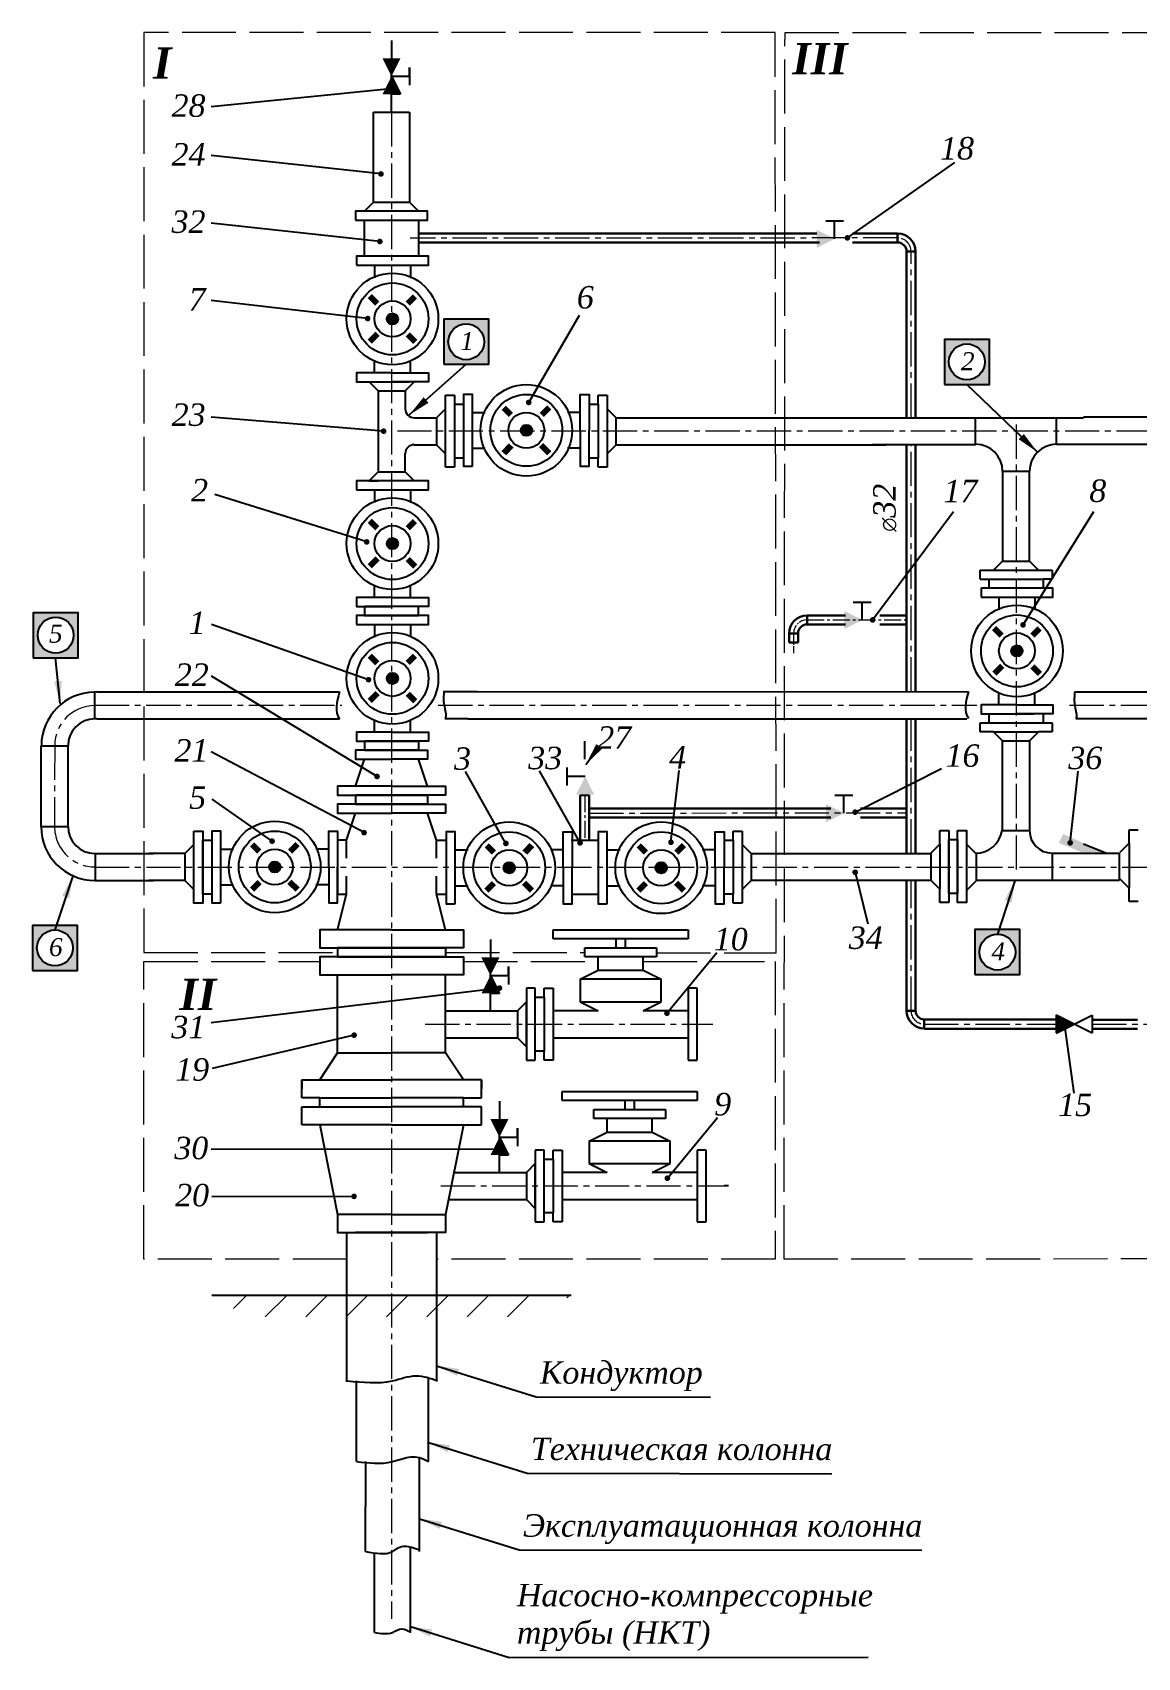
# Paper-space layout 'Layout1' of a CAD drawing. Header units: millimetres. Extents: x 41 to 251, y 7 to 188.
# Drawn here: x 41.4 to 164.3, y 6.7 to 187.5 of the extents above; entities that cross this region are included whole.
import ezdxf

# ---------------------------------------------------------------- set-up
doc = ezdxf.new("R2010")
doc.units = ezdxf.units.MM
doc.linetypes.add('ACAD_ISO02W100', pattern=[15, 12, -3])
doc.linetypes.add('CENTER2', pattern=[28.575, 19.05, -3.175, 3.175, -3.175])
doc.styles.add('style1', font='', dxfattribs={"height": 2})
doc.styles.get('style1').set_extended_font_data('Times New Roman Cyr', italic=True)
doc.dimstyles.new('ISO-25', dxfattribs={"dimtxt": 2.5, "dimasz": 2.5, "dimexe": 1.25, "dimexo": 0.625, "dimtad": 1, "dimtxsty": 'Standard', "dimcen": 2.5, "dimadec": 0, "dimazin": 0, "dimtfac": 1, "dimtmove": 0, "dimatfit": 3, "dimfxl": 0, "dimarcsym": 0})

# ---------------------------------------------------------------- blocks, each defined once
blk = doc.blocks.new('задв')
for points in [[(146, 180), (147, 182), (146, 182), (145, 182)], [(145, 178), (146, 178), (147, 178), (146, 180)]]:
    blk.add_hatch(color=256).paths.add_polyline_path(points)
for p, q in [((146, 184), (146, 182)), ((146, 178), (146, 182)), ((148, 180), (148, 181)), ((148, 181), (148, 179)), ((146, 180), (148, 180)), ((146, 180), (147, 178)), ((147, 178), (146, 178)), ((146, 176), (146, 178))]:
    blk.add_line(p, q)
blk = doc.blocks.new('A$C63CE249D')
h = blk.add_hatch(color=256)
edge = h.paths.add_edge_path()
edge.add_arc((5.1, 7), 0.627, 0, 360)
for p, q in [((3.1, 13), (7.1, 13)), ((3.1, 13), (3.1, 11.58)), ((7.1, 13), (7.1, 11.58)), ((3.1, 1), (3.1, 2.42)), ((7.1, 1), (7.1, 2.42))]:
    blk.add_line(p, q)
at = {"lineweight": 100}
for p, q in [((3.4, 8.7), (2.58, 9.52)), ((6.82, 8.72), (7.6, 9.5)), ((2.58, 4.48), (3.44, 5.34)), ((7.63, 4.47), (6.82, 5.28))]:
    blk.add_line(p, q, dxfattribs=at)
blk.add_lwpolyline([(1.1, 13), (9.1, 13), (9.1, 14), (1.1, 14)], close=True)
for points in [[(5.1, 1), (1.1, 1), (1.1, 0), (5.1, 0)], [(5.1, 1), (9.1, 1), (9.1, 0), (5.1, 0)]]:
    blk.add_lwpolyline(points)
for radius in [5.1, 4, 2, 0.627]:
    blk.add_circle((5.1, 7), radius)
blk.add_point((5.1, 7))
blk = doc.blocks.new('задв1')
for p, q in [((94, 170), (96, 170)), ((95, 168), (95, 170))]:
    blk.add_line(p, q)
for points in [[(93, 169), (93, 167), (95, 168), (97, 169)], [(95, 168), (97, 169), (97, 167), (95, 168)]]:
    blk.add_solid(points)
blk = doc.blocks.new('йцук')
h = blk.add_hatch(color=256)
h.paths.add_polyline_path([(3, 120), (8, 120), (8, 125), (3, 125)])
edge = h.paths.add_edge_path(flags=16)
edge.add_arc((5.5, 122.5), 2, 0, 360)
blk.add_lwpolyline([(3, 120), (8, 120), (8, 125), (3, 125)], close=True)
blk.add_circle((5.5, 122.5), 2)

psp = doc.layouts.get("Layout1")

# ---------------------------------------------------------------- hatches: boundary and pattern name
h = psp.add_hatch(color=256)
edge = h.paths.add_edge_path()
edge.add_arc((81.436, 155.65), 0.627, 0, 360)
h = psp.add_hatch(color=256)
edge = h.paths.add_edge_path()
edge.add_arc((81.436, 130.65), 0.627, 0, 360)
h = psp.add_hatch(color=256)
edge = h.paths.add_edge_path()
edge.add_arc((150.928, 118.704), 0.627, 0, 360)
h = psp.add_hatch(color=256)
edge = h.paths.add_edge_path()
edge.add_arc((81.436, 115.65), 0.627, 0, 360)
for points in [[(158.066, 96.334), (155.566, 97.334), (156.066, 98.334), (160.566, 96.334)], [(155.29, 78.161), (155.29, 76.161), (157.29, 77.161)]]:
    psp.add_hatch(color=256).paths.add_polyline_path(points)
at = {"lineweight": 18}
h = psp.add_hatch(dxfattribs=at)
h.set_pattern_fill('ANSI31', color=256, style=0)
h.set_pattern_definition([(45, (25.334, -6.3414), (-2.24506, 2.24506), [])])
h.paths.add_polyline_path([(61.334, 47.008), (65.288, 44.593), (97.317, 44.593), (101.334, 47.008), (86.334, 47.008)])

# ---------------------------------------------------------------- linework, layer by layer
for p, q in [((79.337, 168.65), (79.337, 178.65)), ((79.337, 178.65), (83.337, 178.65)), ((83.337, 178.65), (83.337, 168.65)), ((78.337, 167.65), (79.337, 168.65)), ((79.337, 168.65), (83.337, 168.65)), ((83.337, 168.65), (84.337, 167.65)), ((78.337, 162.65), (78.337, 166.65)), ((78.337, 166.65), (84.337, 166.65)), ((84.337, 166.65), (84.337, 162.65)), ((79.436, 161.65), (83.436, 161.65)), ((79.436, 161.65), (79.436, 160.233)), ((83.436, 161.65), (83.436, 160.233)), ((79.436, 149.65), (79.436, 151.068)), ((83.436, 149.65), (83.436, 151.068)), ((78.837, 148.65), (79.837, 147.65)), ((79.332, 148.65), (83.332, 148.65)), ((82.837, 147.65), (83.837, 148.65)), ((79.837, 147.65), (82.837, 147.65)), ((79.837, 147.65), (79.837, 138.65)), ((82.861, 147.65), (82.861, 145.65)), ((87.337, 145.65), (87.337, 147.15)), ((87.337, 147.15), (88.337, 147.15)), ((88.337, 147.15), (88.337, 139.15)), ((104.337, 146.15), (104.337, 147.15)), ((104.337, 147.15), (105.337, 147.15)), ((105.337, 147.15), (105.337, 139.15)), ((87.337, 145.65), (86.337, 144.65)), ((87.337, 140.65), (87.337, 145.65)), ((88.337, 146.15), (89.337, 146.15)), ((89.337, 146.15), (89.337, 140.15)), ((103.337, 146.15), (104.337, 146.15)), ((104.337, 146.15), (104.337, 140.15)), ((106.337, 144.65), (105.337, 145.65)), ((146.329, 144.204), (146.329, 144.704)), ((155.329, 141.704), (155.329, 144.704)), ((170.329, 144.704), (158.329, 144.704)), ((83.837, 144.65), (86.337, 144.65)), ((86.337, 144.65), (86.337, 141.65)), ((106.337, 141.65), (106.337, 144.65)), ((106.337, 144.65), (148.337, 144.65)), ((146.329, 141.704), (146.329, 144.204)), ((148.334, 144.659), (158.334, 144.659)), ((83.837, 141.65), (86.337, 141.65)), ((86.337, 141.65), (87.337, 140.65)), ((105.337, 140.65), (106.337, 141.65)), ((106.337, 141.65), (136.337, 141.65)), ((134.834, 141.659), (146.334, 141.659)), ((155.329, 141.704), (170.329, 141.704)), ((82.861, 138.725), (82.861, 140.725)), ((87.337, 139.15), (87.337, 140.65)), ((89.337, 140.15), (88.337, 140.15)), ((104.337, 140.15), (103.337, 140.15)), ((104.337, 139.15), (104.337, 140.15)), ((79.837, 138.65), (78.837, 137.65)), ((78.837, 137.65), (79.837, 137.65)), ((79.837, 138.65), (82.837, 138.65)), ((82.837, 138.65), (83.837, 137.65)), ((88.337, 139.15), (87.337, 139.15)), ((105.337, 139.15), (104.337, 139.15)), ((149.329, 138.704), (152.329, 138.704)), ((149.329, 138.704), (149.329, 128.704)), ((152.329, 128.704), (152.329, 138.704)), ((79.436, 136.65), (83.436, 136.65)), ((79.436, 136.65), (79.436, 135.233)), ((83.436, 136.65), (83.436, 135.233)), ((149.329, 128.704), (148.329, 127.704)), ((149.329, 128.704), (152.329, 128.704)), ((152.329, 128.704), (153.329, 127.704)), ((146.829, 126.704), (146.829, 127.704)), ((146.829, 127.704), (154.829, 127.704)), ((146.829, 126.704), (148.329, 126.704)), ((147.829, 125.704), (147.829, 126.704)), ((147.829, 126.704), (153.829, 126.704)), ((153.829, 126.704), (153.829, 125.704)), ((154.829, 126.704), (153.829, 126.704)), ((154.829, 127.704), (154.829, 126.704)), ((79.436, 124.65), (79.436, 126.068)), ((83.436, 124.65), (83.436, 126.068)), ((148.928, 124.704), (152.928, 124.704)), ((148.928, 124.704), (148.928, 123.287)), ((152.928, 124.704), (152.928, 123.287)), ((79.436, 121.65), (83.436, 121.65)), ((79.436, 121.65), (79.436, 120.233)), ((83.436, 121.65), (83.436, 120.233)), ((48.525, 114.141), (48.246, 114.103)), ((48.313, 111.141), (48.313, 114.103)), ((48.525, 114.141), (69.025, 114.141)), ((69.025, 114.141), (75.525, 114.141)), ((89.686, 114.153), (87.213, 114.153)), ((90.872, 114.153), (89.686, 114.153)), ((90.872, 114.153), (145.525, 114.207)), ((148.928, 112.704), (148.928, 114.121)), ((152.928, 112.704), (152.928, 114.121)), ((157.363, 114.17), (157.956, 114.17)), ((157.956, 114.17), (206.567, 114.17)), ((48.525, 111.141), (48.313, 111.141)), ((48.525, 111.141), (57.525, 111.141)), ((57.525, 111.141), (75.525, 111.141)), ((79.436, 109.65), (79.436, 111.068)), ((83.436, 109.65), (83.436, 111.068)), ((89.817, 111.153), (87.265, 111.153)), ((89.817, 111.153), (145.334, 111.153)), ((146.829, 109.704), (146.829, 110.704)), ((146.829, 110.704), (154.829, 110.704)), ((147.829, 110.704), (147.829, 111.704)), ((148.824, 111.704), (152.824, 111.704)), ((153.829, 111.704), (153.829, 110.704)), ((154.829, 110.704), (154.829, 109.704)), ((157.495, 111.17), (207.27, 111.17)), ((102.834, 106.659), (102.834, 108.659)), ((148.329, 109.704), (146.829, 109.704)), ((149.329, 108.704), (148.329, 109.704)), ((148.329, 109.704), (153.329, 109.704)), ((149.329, 98.704), (149.329, 108.704)), ((149.329, 108.704), (152.329, 108.704)), ((153.329, 109.704), (152.329, 108.704)), ((152.329, 108.704), (152.329, 99.204)), ((154.829, 109.704), (153.329, 109.704)), ((42.334, 99.159), (42.334, 108.159)), ((42.369, 108.159), (45.334, 108.159)), ((45.334, 99.159), (45.334, 108.159)), ((77.337, 103.65), (78.337, 106.65)), ((78.337, 106.65), (81.337, 106.65)), ((84.337, 106.65), (81.337, 106.65)), ((85.337, 103.65), (84.337, 106.65)), ((102.334, 102.659), (103.334, 102.659)), ((76.337, 97.65), (77.337, 100.65)), ((77.337, 100.65), (81.337, 100.65)), ((85.337, 100.65), (81.337, 100.65)), ((86.337, 97.65), (85.337, 100.65)), ((42.334, 99.159), (45.334, 99.159)), ((119.337, 97.65), (119.337, 98.65)), ((119.337, 98.65), (120.337, 98.65)), ((120.337, 98.65), (120.337, 90.65)), ((142.329, 97.204), (142.329, 98.704)), ((142.329, 98.704), (143.329, 98.704)), ((143.329, 98.704), (143.329, 90.704)), ((149.329, 98.704), (152.329, 98.704)), ((152.329, 99.204), (152.329, 98.704)), ((163.409, 97.308), (163.409, 98.808)), ((163.409, 98.808), (164.409, 98.808)), ((48.337, 96.15), (54.837, 96.15)), ((48.337, 96.15), (48.337, 93.15)), ((58.337, 96.15), (54.337, 96.15)), ((58.337, 96.15), (59.337, 97.15)), ((58.337, 96.15), (58.337, 93.15)), ((76.337, 97.65), (75.337, 97.65)), ((75.337, 97.65), (75.337, 91.65)), ((76.337, 95.65), (76.337, 97.65)), ((86.337, 95.65), (86.337, 97.65)), ((86.337, 97.65), (87.337, 97.65)), ((101.337, 97.65), (103.837, 97.65)), ((103.837, 97.65), (104.337, 97.65)), ((118.337, 97.65), (119.337, 97.65)), ((119.337, 97.65), (119.337, 91.65)), ((120.337, 97.15), (121.337, 96.15)), ((121.337, 96.15), (121.337, 93.15)), ((121.337, 96.15), (131.337, 96.15)), ((131.334, 96.159), (141.334, 96.159)), ((141.329, 96.204), (142.329, 97.204)), ((141.329, 96.204), (141.329, 93.204)), ((141.334, 96.159), (141.334, 93.159)), ((142.329, 97.204), (142.329, 92.204)), ((145.373, 97.124), (146.373, 96.124)), ((146.373, 96.124), (146.373, 93.124)), ((154.829, 96.204), (154.829, 93.204)), ((154.829, 96.204), (162.329, 96.204)), ((160.829, 96.204), (158.329, 97.204)), ((162.329, 93.204), (162.329, 96.204)), ((162.409, 96.308), (163.409, 97.308)), ((163.409, 97.308), (163.409, 92.308)), ((48.337, 93.15), (54.837, 93.15)), ((58.337, 93.15), (54.337, 93.15)), ((58.337, 93.15), (59.337, 92.15)), ((76.337, 91.65), (76.337, 93.65)), ((86.337, 91.65), (86.337, 93.65)), ((121.337, 93.15), (120.337, 92.15)), ((131.337, 93.15), (121.337, 93.15)), ((141.334, 93.159), (127.834, 93.159)), ((142.329, 92.204), (141.329, 93.204)), ((146.373, 93.124), (145.373, 92.124)), ((146.329, 93.204), (159.329, 93.204)), ((158.829, 93.204), (162.329, 93.204)), ((163.409, 92.308), (162.409, 93.308)), ((163.409, 90.808), (163.409, 92.308)), ((75.337, 87.65), (76.337, 91.65)), ((75.337, 91.65), (76.337, 91.65)), ((87.337, 87.65), (86.337, 91.65)), ((86.337, 91.65), (87.337, 91.65)), ((101.337, 91.65), (104.337, 91.65)), ((119.337, 91.65), (118.337, 91.65)), ((119.337, 90.65), (119.337, 91.65)), ((120.337, 90.65), (119.337, 90.65)), ((142.329, 90.704), (142.329, 92.204)), ((143.329, 90.704), (142.329, 90.704)), ((164.409, 90.808), (163.409, 90.808)), ((99.334, 86.659), (99.334, 87.659)), ((99.334, 87.659), (114.334, 87.659)), ((114.334, 87.659), (114.334, 86.659)), ((106.334, 86.659), (99.334, 86.659)), ((102.834, 84.659), (102.834, 85.659)), ((102.834, 85.659), (106.334, 85.659)), ((106.334, 86.159), (106.334, 86.659)), ((114.334, 86.659), (106.334, 86.659)), ((106.334, 85.659), (106.334, 86.159)), ((106.334, 85.659), (110.834, 85.659)), ((107.334, 86.659), (107.334, 85.659)), ((110.834, 85.659), (110.834, 84.659)), ((104.334, 84.659), (102.834, 84.659)), ((104.334, 83.159), (104.334, 84.659)), ((110.834, 84.659), (104.334, 84.659)), ((109.334, 83.159), (109.334, 84.659)), ((75.337, 73.978), (75.337, 82.65)), ((75.337, 82.65), (81.337, 82.65)), ((87.337, 82.65), (81.337, 82.65)), ((87.337, 73.978), (87.337, 82.65)), ((102.334, 82.159), (104.334, 83.159)), ((111.334, 82.159), (102.334, 82.159)), ((102.334, 82.159), (102.334, 79.659)), ((104.334, 83.159), (109.334, 83.159)), ((109.334, 83.159), (111.334, 82.159)), ((111.334, 79.659), (111.334, 82.159)), ((96.334, 79.659), (95.334, 78.659)), ((96.334, 81.159), (96.334, 73.159)), ((97.334, 81.159), (96.334, 81.159)), ((96.334, 74.659), (96.334, 79.659)), ((97.334, 73.159), (97.334, 81.159)), ((97.334, 80.159), (98.334, 80.159)), ((98.334, 80.159), (98.334, 81.159)), ((98.334, 81.159), (99.334, 81.159)), ((98.334, 80.159), (98.334, 74.159)), ((99.334, 81.159), (99.334, 73.159)), ((102.334, 79.659), (104.334, 78.659)), ((102.334, 79.659), (111.334, 79.659)), ((109.334, 78.659), (111.334, 79.659)), ((115.334, 81.159), (114.334, 81.159)), ((114.334, 81.159), (114.334, 75.659)), ((115.334, 73.159), (115.334, 81.159)), ((87.334, 78.659), (95.334, 78.659)), ((95.352, 78.695), (95.352, 75.695)), ((104.334, 78.659), (99.334, 78.659)), ((114.334, 78.659), (109.334, 78.659)), ((155.29, 78.218), (155.29, 76.218)), ((155.29, 76.161), (159.29, 78.161)), ((159.29, 76.161), (155.29, 78.161)), ((159.29, 78.161), (159.29, 76.161)), ((87.334, 75.659), (95.334, 75.659)), ((95.334, 75.659), (96.334, 74.659)), ((98.334, 74.159), (97.334, 74.159)), ((98.334, 73.159), (98.334, 74.159)), ((99.334, 75.659), (114.334, 75.659)), ((114.334, 75.659), (114.334, 73.159)), ((73.337, 70.978), (75.337, 73.978)), ((75.337, 73.978), (81.337, 73.978)), ((87.337, 73.978), (81.337, 73.978)), ((89.337, 70.978), (87.337, 73.978)), ((96.334, 73.159), (97.334, 73.159)), ((99.334, 73.159), (98.334, 73.159)), ((114.334, 73.159), (115.334, 73.159)), ((71.337, 70.978), (71.337, 69.978)), ((71.337, 68.978), (71.337, 70.978)), ((71.337, 70.978), (81.337, 70.978)), ((91.337, 70.978), (81.337, 70.978)), ((91.337, 68.978), (91.337, 70.978)), ((91.337, 70.978), (91.337, 69.978)), ((73.337, 68.978), (71.337, 68.978)), ((73.337, 67.978), (73.337, 68.978)), ((73.337, 68.978), (81.337, 68.978)), ((89.337, 68.978), (81.337, 68.978)), ((89.337, 68.978), (91.337, 68.978)), ((89.337, 67.978), (89.337, 68.978)), ((100.334, 69.659), (115.334, 69.659)), ((100.334, 68.659), (100.334, 69.659)), ((115.334, 69.659), (115.334, 68.659)), ((71.337, 65.978), (71.337, 67.978)), ((71.337, 67.978), (81.337, 67.978)), ((91.337, 67.978), (81.337, 67.978)), ((91.337, 65.978), (91.337, 67.978)), ((107.334, 68.659), (100.334, 68.659)), ((103.834, 67.659), (107.334, 67.659)), ((103.834, 66.659), (103.834, 67.659)), ((115.334, 68.659), (107.334, 68.659)), ((107.334, 68.159), (107.334, 68.659)), ((107.334, 67.659), (107.334, 68.159)), ((107.334, 67.659), (111.834, 67.659)), ((108.334, 68.659), (108.334, 67.659)), ((111.834, 67.659), (111.834, 66.659)), ((81.337, 65.978), (71.337, 65.978)), ((81.337, 65.978), (73.337, 65.978)), ((73.337, 65.978), (75.337, 55.978)), ((81.337, 65.978), (89.337, 65.978)), ((81.337, 65.978), (91.337, 65.978)), ((89.337, 65.978), (87.337, 55.978)), ((103.334, 64.159), (105.334, 65.159)), ((105.334, 66.659), (103.834, 66.659)), ((111.834, 66.659), (105.334, 66.659)), ((105.334, 65.159), (105.334, 66.659)), ((105.334, 65.159), (110.334, 65.159)), ((110.334, 65.159), (110.334, 66.659)), ((110.334, 65.159), (112.334, 64.159)), ((112.334, 64.159), (103.334, 64.159)), ((103.334, 64.159), (103.334, 61.659)), ((112.334, 61.659), (112.334, 64.159)), ((97.334, 61.659), (96.334, 60.659)), ((97.334, 63.159), (97.334, 55.159)), ((98.334, 63.159), (97.334, 63.159)), ((97.334, 56.659), (97.334, 61.659)), ((98.334, 55.159), (98.334, 63.159)), ((98.334, 62.159), (99.334, 62.159)), ((99.334, 63.159), (100.334, 63.159)), ((99.334, 62.159), (99.334, 63.159)), ((99.334, 62.159), (99.334, 56.159)), ((100.334, 63.159), (100.334, 55.159)), ((103.334, 61.659), (112.334, 61.659)), ((103.334, 61.659), (105.334, 60.659)), ((110.334, 60.659), (112.334, 61.659)), ((115.334, 63.159), (115.334, 57.659)), ((116.334, 63.159), (115.334, 63.159)), ((116.334, 55.159), (116.334, 63.159)), ((88.334, 60.659), (96.334, 60.659)), ((96.352, 60.695), (96.352, 57.695)), ((105.334, 60.659), (100.334, 60.659)), ((115.334, 60.659), (110.334, 60.659)), ((118.834, 59.159), (118.334, 59.159)), ((87.737, 57.659), (96.334, 57.659)), ((96.334, 57.659), (97.334, 56.659)), ((99.334, 56.159), (98.334, 56.159)), ((99.334, 55.159), (99.334, 56.159)), ((100.334, 57.659), (115.334, 57.659)), ((115.334, 57.659), (115.334, 55.159)), ((97.334, 55.159), (98.334, 55.159)), ((100.334, 55.159), (99.334, 55.159)), ((115.334, 55.159), (116.334, 55.159)), ((76.337, 53.978), (76.337, 42.978)), ((81.337, 53.978), (77.337, 53.978)), ((81.337, 53.978), (85.337, 53.978)), ((86.337, 53.978), (86.337, 42.978)), ((61.334, 47.008), (86.334, 47.008)), ((86.334, 47.008), (101.334, 47.008)), ((76.337, 42.978), (76.337, 37.364)), ((86.337, 42.978), (86.337, 37.467)), ((77.441, 28.485), (77.441, 37.485)), ((85.441, 36.485), (85.441, 37.813)), ((85.441, 28.485), (85.441, 37.485)), ((78.441, 28.485), (78.441, 23.485)), ((84.441, 23.485), (84.446, 28.922)), ((78.441, 18.485), (78.441, 23.485)), ((84.441, 18.485), (84.441, 23.485)), ((79.441, 9.485), (79.441, 18.311)), ((83.441, 9.485), (83.441, 18.992))]:
    psp.add_line(p, q)
at = {"linetype": 'CENTER2', "lineweight": 18, "ltscale": 0.2}
for p, q in [((81.337, 178.65), (81.337, 10.978)), ((137.642, 164.659), (83.39, 164.65)), ((139.142, 144.65), (139.142, 163.159)), ((81.983, 143.187), (170.329, 143.187)), ((150.829, 143.9), (150.829, 93.812)), ((139.142, 114.201), (139.142, 141.659)), ((48.313, 112.669), (75.816, 112.669)), ((86.528, 112.669), (146.458, 112.669)), ((156.77, 112.669), (244.212, 112.669)), ((139.142, 96.159), (139.142, 111.153)), ((43.85, 108.159), (43.834, 99.159)), ((103.334, 100.659), (138.632, 100.68)), ((48.337, 94.65), (244.212, 94.65)), ((139.142, 78.659), (139.142, 93.159)), ((85.076, 77.159), (117.076, 77.159)), ((140.609, 77.158), (155.29, 77.158)), ((159.291, 77.159), (244.213, 77.159)), ((86.834, 59.159), (118.834, 59.159))]:
    psp.add_line(p, q, dxfattribs=at)
at = {"lineweight": 30}
for p, q in [((84.334, 165.159), (118.334, 165.159)), ((118.211, 165.154), (128.668, 165.154)), ((132.642, 165.159), (137.642, 165.159)), ((137.642, 165.159), (137.642, 164.159)), ((84.334, 164.159), (118.334, 164.159)), ((118.334, 164.159), (128.943, 164.159)), ((132.642, 164.159), (137.642, 164.159)), ((138.642, 163.159), (139.642, 163.159)), ((138.642, 163.159), (138.642, 144.65)), ((139.642, 163.159), (139.642, 144.65)), ((138.642, 141.65), (138.642, 114.153)), ((139.642, 141.65), (139.642, 114.153)), ((131.834, 122.659), (127.577, 122.659)), ((127.577, 122.659), (127.577, 121.659)), ((131.834, 121.659), (127.577, 121.659)), ((135.686, 122.659), (138.642, 122.659)), ((135.686, 121.659), (138.642, 121.659)), ((125.577, 120.659), (125.577, 119.659)), ((125.577, 120.659), (126.577, 120.659)), ((125.577, 119.659), (126.577, 119.659)), ((126.577, 119.659), (126.577, 120.659)), ((138.642, 111.153), (138.642, 96.15)), ((139.642, 111.153), (139.642, 96.15)), ((102.334, 97.659), (102.334, 102.659)), ((103.334, 97.659), (103.334, 102.659)), ((130.206, 101.171), (103.334, 101.171)), ((130.206, 100.171), (103.334, 100.171)), ((138.513, 101.171), (133.513, 101.171)), ((138.513, 100.171), (133.513, 100.171)), ((138.642, 93.15), (138.642, 78.659)), ((139.642, 93.15), (139.642, 78.659)), ((138.642, 78.659), (139.642, 78.659)), ((140.609, 77.67), (155.334, 77.67)), ((140.609, 77.67), (140.609, 76.691)), ((140.609, 76.659), (155.334, 76.659)), ((159.29, 77.659), (164.334, 77.659)), ((159.29, 76.659), (164.334, 76.659))]:
    psp.add_line(p, q, dxfattribs=at)
at = {"lineweight": 100}
for p, q in [((79.732, 157.354), (78.917, 158.169)), ((83.161, 157.375), (83.936, 158.15)), ((78.921, 153.135), (79.777, 153.991)), ((83.969, 153.117), (83.154, 153.932)), ((79.732, 132.354), (78.917, 133.169)), ((83.161, 132.375), (83.936, 133.15)), ((78.921, 128.135), (79.777, 128.991)), ((83.969, 128.117), (83.154, 128.932)), ((149.225, 120.408), (148.41, 121.223)), ((152.653, 120.429), (153.428, 121.204)), ((79.732, 117.354), (78.917, 118.169)), ((83.161, 117.375), (83.936, 118.15)), ((148.413, 116.189), (149.269, 117.045)), ((153.461, 116.171), (152.647, 116.986)), ((78.921, 113.135), (79.777, 113.991)), ((83.969, 113.117), (83.154, 113.932))]:
    psp.add_line(p, q, dxfattribs=at)
at = {"linetype": 'CENTER2', "lineweight": 18, "ltscale": 0.1}
for p, q in [((127.577, 122.159), (138.642, 122.159)), ((102.834, 102.659), (102.834, 97.659))]:
    psp.add_line(p, q, dxfattribs=at)
at = {"linetype": 'CENTER2', "lineweight": 18, "ltscale": 0.05}
psp.add_line((126.077, 120.659), (126.077, 118.442), dxfattribs=at)
at = {"linetype": 'ACAD_ISO02W100', "lineweight": 18, "ltscale": 0.5}
for points in [[(110.834, 85.093), (124.148, 85.099), (124.023, 187.527), (53.768, 187.527), (53.768, 85.159), (75.337, 85.159)], [(87.337, 85.159), (102.834, 85.159)], [(76.337, 51.009), (53.768, 51.009), (53.768, 84.159), (73.334, 84.159)], [(109.334, 84.159), (124.021, 84.159), (124.021, 51.009), (86.337, 51.009)], [(89.334, 84.159), (104.334, 84.159)]]:
    psp.add_lwpolyline(points, dxfattribs=at)
psp.add_lwpolyline([(125.117, 187.527), (250.913, 187.527), (250.993, 51.107), (125.02, 51.009)], close=True, dxfattribs=at)
for points in [[(77.337, 166.65), (85.337, 166.65), (85.337, 167.65), (77.337, 167.65)], [(77.436, 161.65), (85.436, 161.65), (85.436, 162.65), (77.436, 162.65)], [(77.436, 136.65), (85.436, 136.65), (85.436, 137.65), (77.436, 137.65)], [(146.928, 124.704), (154.928, 124.704), (154.928, 125.704), (146.928, 125.704)], [(78.337, 122.65), (84.337, 122.65), (84.337, 123.65), (78.337, 123.65)], [(77.436, 121.65), (85.436, 121.65), (85.436, 122.65), (77.436, 122.65)], [(59.337, 98.65), (60.337, 98.65), (60.337, 90.65), (59.337, 90.65)], [(143.329, 97.704), (144.329, 97.704), (144.329, 91.704), (143.329, 91.704)], [(144.329, 98.704), (145.329, 98.704), (145.329, 90.704), (144.329, 90.704)], [(60.337, 97.65), (61.337, 97.65), (61.337, 91.65), (60.337, 91.65)]]:
    psp.add_lwpolyline(points, close=True)
for points in [[(81.436, 149.65), (77.436, 149.65), (77.436, 148.65), (81.436, 148.65)], [(81.436, 149.65), (85.436, 149.65), (85.436, 148.65), (81.436, 148.65)], [(81.436, 124.65), (77.436, 124.65), (77.436, 123.65), (81.436, 123.65)], [(81.436, 124.65), (85.436, 124.65), (85.436, 123.65), (81.436, 123.65)], [(150.928, 112.704), (146.928, 112.704), (146.928, 111.704), (150.928, 111.704)], [(150.928, 112.704), (154.928, 112.704), (154.928, 111.704), (150.928, 111.704)], [(81.436, 109.65), (77.436, 109.65), (77.436, 108.65), (81.436, 108.65)], [(81.337, 108.65), (78.337, 108.65), (78.337, 107.65), (81.337, 107.65)], [(81.337, 108.65), (84.337, 108.65), (84.337, 107.65), (81.337, 107.65)], [(81.436, 109.65), (85.436, 109.65), (85.436, 108.65), (81.436, 108.65)], [(81.337, 107.65), (77.337, 107.65), (77.337, 106.65), (81.337, 106.65)], [(81.337, 107.65), (85.337, 107.65), (85.337, 106.65), (81.337, 106.65)], [(81.337, 103.65), (75.337, 103.65), (75.337, 102.65), (81.337, 102.65)], [(81.337, 103.65), (87.337, 103.65), (87.337, 102.65), (81.337, 102.65)], [(81.337, 101.65), (75.337, 101.65), (75.337, 100.65), (81.337, 100.65)], [(81.337, 102.65), (77.337, 102.65), (77.337, 101.65), (81.337, 101.65)], [(81.337, 102.65), (85.337, 102.65), (85.337, 101.65), (81.337, 101.65)], [(81.337, 101.65), (87.337, 101.65), (87.337, 100.65), (81.337, 100.65)], [(81.337, 87.65), (73.337, 87.65), (73.337, 85.65), (81.337, 85.65)], [(81.337, 87.65), (89.337, 87.65), (89.337, 85.65), (81.337, 85.65)], [(81.337, 85.65), (75.337, 85.65), (75.337, 84.65), (81.337, 84.65)], [(81.337, 85.65), (87.337, 85.65), (87.337, 84.65), (81.337, 84.65)], [(81.337, 84.65), (73.337, 84.65), (73.337, 82.65), (81.337, 82.65)], [(81.337, 84.65), (89.337, 84.65), (89.337, 82.65), (81.337, 82.65)], [(81.337, 55.978), (75.337, 55.978), (75.337, 53.978), (81.337, 53.978)], [(81.337, 55.978), (87.337, 55.978), (87.337, 53.978), (81.337, 53.978)]]:
    psp.add_lwpolyline(points)
for centre, radius in [((81.436, 155.65), 5.099), ((81.436, 155.65), 4), ((81.436, 155.65), 2), ((81.436, 155.65), 0.627), ((81.436, 130.65), 5.099), ((81.436, 130.65), 4), ((81.436, 130.65), 2), ((81.436, 130.65), 0.627), ((150.928, 118.704), 5.099), ((150.928, 118.704), 4), ((81.436, 115.65), 5.099), ((81.436, 115.65), 4), ((150.928, 118.704), 2), ((81.436, 115.65), 2), ((150.928, 118.704), 0.627), ((81.436, 115.65), 0.627)]:
    psp.add_circle(centre, radius)
at = {"lineweight": 30}
for centre, radius, start, end in [((137.642, 163.159), 2, 0, 90), ((137.642, 163.159), 1, 0, 90), ((127.577, 120.659), 2, 90, 180), ((127.577, 120.659), 1, 90, 180), ((140.609, 78.659), 1.968, 180, 270), ((140.609, 78.659), 0.968, 180, 270)]:
    psp.add_arc(centre, radius, start, end, dxfattribs=at)
at = {"linetype": 'CENTER2', "lineweight": 18, "ltscale": 0.1}
for centre, radius, start, end in [((137.642, 163.159), 1.5, 0, 90), ((140.609, 78.659), 1.468, 180, 270)]:
    psp.add_arc(centre, radius, start, end, dxfattribs=at)
for centre, radius, start, end in [((83.861, 145.65), 1, 180, 270), ((83.861, 140.65), 1, 90, 180), ((146.329, 138.704), 3, 0, 90), ((155.329, 138.704), 3, 90, 180), ((48.313, 108.159), 5.945, 90.65001, 180), ((48.313, 108.159), 2.982, 90, 180), ((48.334, 99.159), 6, 180, 270), ((48.334, 99.159), 3, 180, 270), ((146.329, 99.204), 3, 270, 350.40593), ((154.829, 98.704), 2.5, 180, 270)]:
    psp.add_arc(centre, radius, start, end)
at = {"linetype": 'CENTER2', "lineweight": 18, "ltscale": 0.05}
psp.add_arc((127.577, 120.659), 1.5, 90, 180, dxfattribs=at)
at = {"linetype": 'CENTER2', "lineweight": 18, "ltscale": 0.2}
for centre, radius, start, end in [((48.313, 108.159), 4.463, 90, 180), ((48.334, 99.159), 4.5, 180, 270.0464)]:
    psp.add_arc(centre, radius, start, end, dxfattribs=at)
for points in [[(75.525, 114.141), (75.239, 113.022), (74.953, 111.904), (75.525, 111.141)], [(145.525, 114.207), (145.239, 113.088), (144.953, 111.97), (145.525, 111.207)]]:
    psp.add_open_spline(points, degree=3)
for points, knots in [([(87.182, 114.257), (87.131, 113.747), (87.034, 112.786), (87.485, 111.596), (87.313, 111.257)], [0, 0, 0, 0, 1.5935678, 3.0060963, 3.0060963, 3.0060963, 3.0060963]), ([(157.363, 114.17), (157.312, 113.66), (157.215, 112.698), (157.666, 111.509), (157.495, 111.17)], [0, 0, 0, 0, 1.5935678, 3.0060963, 3.0060963, 3.0060963, 3.0060963]), ([(77.441, 28.485), (78.777, 28.326), (80.829, 28.081), (83.525, 29.25), (84.69, 28.902), (85.441, 28.485)], [0, 0, 0, 0, 4, 6.1467286, 8.1402984, 8.1402984, 8.1402984, 8.1402984]), ([(78.441, 18.485), (79.558, 18.273), (81.287, 17.945), (82.369, 19.402), (84.16, 18.795), (84.441, 18.636)], [0, 0, 0, 0, 3, 4.6435395, 5.6629799, 5.6629799, 5.6629799, 5.6629799])]:
    psp.add_open_spline(points, degree=3, knots=knots)
psp.add_spline([(76.441, 37.485), (81.441, 37.485), (84.06, 38.032), (86.441, 37.485)], degree=3)
at = {"start_tangent": (0.7776781, -0.6286627)}
psp.add_spline([(79.441, 9.485), (81.441, 9.485), (82.496, 9.885), (83.441, 9.485)], degree=3, dxfattribs=at)
for p in [(81.436, 155.65), (81.436, 130.65), (150.928, 118.704), (81.436, 115.65)]:
    psp.add_point(p)

# ---------------------------------------------------------------- block references
at = {"linetype": 'ByBlock', "lineweight": -3}
psp.add_blockref('задв', (-64.663, 2.65), dxfattribs=at)
for name, p in [('задв1', (35.642, -3.44)), ('йцук', (84.15, 30.609)), ('йцук', (139.862, 28.369)), ('задв1', (38.72, -45.856)), ('йцук', (38.458, -2.047)), ('задв1', (36.678, -67.344)), ('йцук', (38.381, -36.846)), ('йцук', (143.253, -37.313)), ('задв', (-53.666, -97.405)), ('задв', (-52.666, -115.405))]:
    psp.add_blockref(name, p)
at = {"rotation": 90}
for name, p in [('A$C63CE249D', (103.337, 138.15)), ('задв1', (270.882, 9.714)), ('A$C63CE249D', (75.337, 89.559)), ('A$C63CE249D', (101.428, 89.468)), ('A$C63CE249D', (118.337, 89.468))]:
    psp.add_blockref(name, p, dxfattribs=at)

# ---------------------------------------------------------------- texts
for s, insert, char_height, width, attachment_point in [('{\\fTimes New Roman|b1|i1|c204|p18;I\\fTimes New Roman|b1|i1|c0|p18;II}', (125.911, 186.361), 3.5, 9.2191, 1), ('{\\fTimes New Roman|b1|i1|c204|p18;I}', (54.792, 185.871), 3.5, 4.4906, 1), ('{\\fTimes New Roman|b0|i1|c204|p18;28}', (60.631, 179.373), 2.5, 3.4328, 6), ('{\\fTimes New Roman|b0|i1|c204|p18;18}', (146.148, 174.62), 2.5, 3.4328, 6), ('{\\fTimes New Roman|b0|i1|c204|p18;24}', (60.631, 173.97), 2.5, 3.4328, 6), ('{\\fTimes New Roman|b0|i1|c204|p18;32}', (60.631, 166.458), 2.5, 3.4328, 6), ('{\\fTimes New Roman|b0|i1|c204|p18;6}', (103.842, 158.044), 2.5, 3.4328, 6), ('{\\fTimes New Roman|b0|i1|c204|p18;7}', (60.642, 157.828), 2.5, 3.4328, 6), ('{\\fTimes New Roman|b0|i1|c204|p18;23}', (60.642, 144.981), 2.5, 3.4328, 6), ('{\\fTimes New Roman|b0|i1|c204|p18;2}', (60.916, 136.59), 2.5, 3.4328, 6), ('{\\fTimes New Roman|b0|i1|c204|p18;17}', (146.533, 136.497), 2.5, 3.4328, 6), ('{\\fTimes New Roman|b0|i1|c204|p18;8}', (160.868, 136.514), 2.5, 3.4328, 6), ('{\\fTimes New Roman|b0|i1|c204|p18;1}', (60.646, 121.828), 2.5, 3.4328, 6), ('{\\fTimes New Roman|b0|i1|c204|p18;22}', (57.216, 117.316), 2.5, 3.4328, 1), ('{\\fTimes New Roman|b0|i1|c204|p18;27}', (104.222, 110.312), 2.5, 3.2876, 1), ('{\\fTimes New Roman|b0|i1|c204|p18;21}', (57.177, 108.884), 2.5, 3.4328, 1), ('{\\fTimes New Roman|b0|i1|c204|p18;3}', (88.29, 107.974), 2.5, 2.276, 1), ('{\\fTimes New Roman|b0|i1|c204|p18;33}', (96.542, 108.04), 2.5, 2.276, 1), ('{\\fTimes New Roman|b0|i1|c204|p18;4}', (112.222, 108.103), 2.5, 2.276, 1), ('{\\fTimes New Roman|b0|i1|c204|p18;16}', (142.98, 108.309), 2.5, 2.276, 1), ('{\\fTimes New Roman|b0|i1|c204|p18;36}', (156.646, 108.045), 2.5, 2.276, 1), ('{\\fTimes New Roman|b0|i1|c204|p18;5}', (60.701, 102.367), 2.5, 3.4328, 6), ('{\\fTimes New Roman|b0|i1|c204|p18;10}', (117.195, 87.879), 2.5, 2.276, 1), ('{\\fTimes New Roman|b0|i1|c204|p18;34}', (132.214, 88.04), 2.5, 2.276, 1), ('{\\fTimes New Roman|b1|i1|c204|p18;I\\fTimes New Roman|b1|i1|c0|p18;I}', (57.718, 82.228), 3.5, 6.11633, 1), ('{\\fTimes New Roman|b0|i1|c204|p18;31}', (60.607, 76.828), 2.5, 3.4328, 6), ('{\\fTimes New Roman|b0|i1|c204|p18;19}', (57.266, 73.375), 2.5, 3.4328, 1), ('{\\fTimes New Roman|b0|i1|c204|p18;9}', (117.243, 69.515), 2.5, 2.276, 1), ('{\\fTimes New Roman|b0|i1|c204|p18;15}', (155.509, 69.438), 2.5, 2.276, 1), ('{\\fTimes New Roman|b0|i1|c204|p18;30}', (57.164, 64.64), 2.5, 3.4328, 1), ('{\\fTimes New Roman|b0|i1|c204|p18;20}', (57.255, 59.395), 2.5, 3.4328, 1)]:
    psp.add_mtext(s, dxfattribs=dict(insert=insert, char_height=char_height, width=width, attachment_point=attachment_point))
at = {"char_height": 2, "width": 2.8455, "attachment_point": 5, "style": 'style1'}
for s, insert in [('{\\fTimes New Roman|b0|i1|c204|p18;1}', (89.741, 153.185)), ('{\\fTimes New Roman|b0|i1|c204|p18;2}', (145.453, 150.945)), ('{\\fTimes New Roman|b0|i1|c204|p18;5}', (43.971, 120.606)), ('{\\fTimes New Roman|b0|i1|c204|p18;6}', (43.972, 85.73)), ('{\\fTimes New Roman|b0|i1|c204|p18;4}', (148.844, 85.263))]:
    psp.add_mtext(s, dxfattribs=dict(at, insert=insert))
at = {"insert": (134.931, 131.975), "char_height": 1.5, "width": 6.80408, "attachment_point": 1, "rotation": 90, "style": 'style1'}
psp.add_mtext('{\\fSymbol|b0|i0|c2|p18;Ж\\fTimes New Roman|b0|i1|c204|p18;\\H1.667x;32}', dxfattribs=at)
at = {"char_height": 2.5, "attachment_point": 1}
for s, insert in [('{\\fTimes New Roman|b0|i1|c204|p18;Кондуктор}', (97.84, 39.648)), ('{\\fTimes New Roman|b0|i1|c204|p18;Техническая колонна}', (96.837, 31.148)), ('{\\fTimes New Roman|b0|i1|c204|p18;Эксплуатационная колонна}', (95.943, 22.626)), ('{\\fTimes New Roman|b0|i1|c204|p18;Насосно-компрессорные\\Pтрубы (НКТ)}', (95.283, 14.881))]:
    psp.add_mtext(s, dxfattribs=dict(at, insert=insert))

# ---------------------------------------------------------------- leaders
at = {"lineweight": 18}
for points, override in [([(81.213, 181.273), (61.244, 179.237)], {"dimgap": 0.625, "dimtad": 0, "dimldrblk": 'DotSmall'}), ([(80.158, 171.785), (61.244, 173.833)], {"dimgap": 0.625, "dimtad": 0, "dimldrblk": 'DotSmall'}), ([(132.062, 164.671), (144.017, 173.069)], {"dimgap": 0.625, "dimtad": 0, "dimldrblk": 'DotSmall'}), ([(80.026, 164.273), (61.244, 166.322)], {"dimgap": 0.625, "dimtad": 0, "dimldrblk": 'DotSmall'}), ([(78.675, 155.69), (61.255, 157.691)], {"dimgap": 0.625, "dimtad": 0, "dimldrblk": 'DotSmall'}), ([(96.597, 146.355), (102.239, 156.06)], {"dimgap": 0.625, "dimtad": 0, "dimldrblk": 'DotSmall'}), ([(83.307, 144.967), (89.65, 150.609)], {"dimgap": 0.625, "dimtad": 0}), ([(153.208, 140.825), (145.362, 148.369)], {"dimgap": 0.625, "dimtad": 0}), ([(80.448, 143.155), (61.253, 144.728)], {"dimgap": 0.625, "dimtad": 0, "dimldrblk": 'DotSmall'}), ([(78.57, 130.841), (61.686, 136.121)], {"dimgap": 0.625, "dimtad": 0, "dimldrblk": 'DotSmall'}), ([(134.867, 122.157), (143.869, 134.205)], {"dimgap": 0.625, "dimtad": 0, "dimldrblk": 'DotSmall'}), ([(151.604, 121.603), (159.484, 134.205)], {"dimgap": 0.625, "dimtad": 0, "dimldrblk": 'DotSmall'}), ([(44.458, 112.851), (43.958, 117.953)], {"dimgap": 0.625, "dimtad": 0}), ([(156.853, 97.352), (157.751, 105.327)], {"dimgap": 0.625, "dimtad": 0, "dimldrblk": 'DotSmall'}), ([(45.862, 93.692), (43.881, 87.654)], {"dimgap": 0.625, "dimtad": 0}), ([(150.734, 93.225), (148.753, 87.187)], {"dimgap": 0.625, "dimtad": 0})]:
    psp.add_leader(points, dimstyle='ISO-25', override=override, dxfattribs=at)
at = {"linetype": 'ByBlock', "lineweight": 18}
for points, override in [([(78.779, 115.502), (61.308, 121.653)], {"dimgap": 0.625, "dimtad": 0, "dimldrblk": 'DotSmall'}), ([(79.721, 104.737), (61.311, 115.891)], {"dimgap": 0.625, "dimtad": 0, "dimldrblk": 'DotSmall'}), ([(78.276, 98.48), (61.272, 107.459)], {"dimgap": 0.625, "dimtad": 0, "dimldrblk": 'DotSmall'}), ([(102.958, 106.079), (104.062, 107.562)], {"dimgap": 0.625, "dimtad": 0}), ([(94.06, 97.281), (89.554, 105.286)], {"dimgap": 0.625, "dimtad": 0, "dimldrblk": 'DotSmall'}), ([(102.313, 97.346), (97.806, 105.351)], {"dimgap": 0.625, "dimtad": 0, "dimldrblk": 'DotSmall'}), ([(112.428, 97.409), (113.327, 105.384)], {"dimgap": 0.625, "dimtad": 0, "dimldrblk": 'DotSmall'}), ([(132.927, 100.764), (142.539, 105.636)], {"dimgap": 0.625, "dimtad": 0, "dimldrblk": 'DotSmall'}), ([(68.038, 97.536), (61.363, 102.214)], {"dimgap": 0.625, "dimtad": 0, "dimldrblk": 'DotSmall'}), ([(132.927, 94.068), (134.321, 88.348)], {"dimgap": 0.625, "dimtad": 0, "dimldrblk": 'DotSmall'}), ([(111.98, 78.387), (117.544, 85.161)], {"dimgap": 0.625, "dimtad": 0, "dimldrblk": 'DotSmall'}), ([(93.344, 81.187), (61.269, 77.331)], {"dimgap": 0.625, "dimtad": 0, "dimldrblk": 'DotSmall'}), ([(77.17, 75.942), (61.36, 72.223)], {"dimgap": 0.625, "dimtad": 0, "dimldrblk": 'DotSmall'}), ([(156.222, 77.008), (157.254, 69.496)], {"dimgap": 0.625, "dimtad": 0, "dimldrblk": 'DotSmall'}), ([(112.028, 60.023), (117.591, 66.796)], {"dimgap": 0.625, "dimtad": 0, "dimldrblk": 'DotSmall'}), ([(93.333, 63.246), (61.258, 63.215)], {"dimgap": 0.625, "dimtad": 0, "dimldrblk": 'DotSmall'}), ([(77.159, 58.001), (61.349, 57.97)], {"dimgap": 0.625, "dimtad": 0, "dimldrblk": 'DotSmall'})]:
    psp.add_leader(points, dimstyle='ISO-25', override=override, dxfattribs=at)
at = {"linetype": 'ByBlock', "lineweight": 18, "annotation_type": 0, "has_hookline": 1, "hookline_direction": 0}
for points, text_width in [([(86.337, 39.157), (97.432, 35.685), (116.834, 35.659)], 17.415), ([(85.334, 30.657), (96.429, 27.185), (130.334, 27.139)], 32.421), ([(84.441, 22.135), (95.536, 18.663), (140.334, 18.636)], 43.286), ([(83.334, 10.157), (94.429, 6.685), (134.359, 6.722)], 38.881)]:
    psp.add_leader(points, dimstyle='ISO-25', override={"dimgap": 0.625, "dimtad": 0}, dxfattribs=dict(at, text_width=text_width))

doc.saveas('drawing.dxf')
